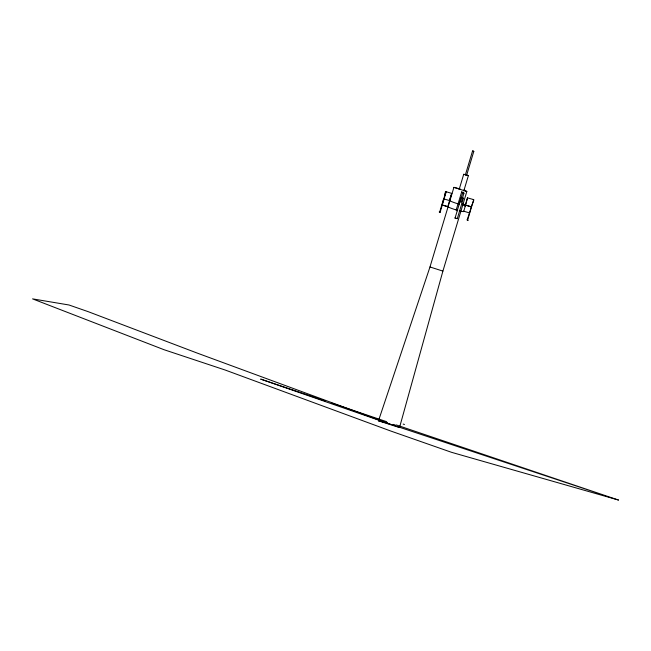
<?xml version="1.0" encoding="UTF-8"?>
<svg xmlns="http://www.w3.org/2000/svg" width="651" height="651" viewBox="0 0 651 651"><rect width="100%" height="100%" fill="white"/><g stroke="black" fill="none" stroke-linecap="round" stroke-linejoin="round"><path stroke-width="0.98" d="M463.536 211.127L469.517 212.934L471.3 206.798C472.195 203.73 475.002 198.856 473.244 199.515M460.167 188.969L453.91 187.358L429.985 266.967L378.467 420.831L399.511 427.569L442.9 271.101L466.824 191.492L464.122 189.856M439.694 212.023L441.817 204.894L447.807 206.692L451.729 193.388L445.78 191.622L444.714 195.21C446.317 194.055 444.356 190.442 446.187 191.923L440.092 212.372L439.295 211.974L440.092 212.372M442.078 204.023L443.64 198.791M442.314 204.17L445.78 191.622M449.556 199.914L451.729 193.388M457.214 210.851L456.196 209.939L461.705 191.89L463.96 193.144L461.12 202.347M455.073 218.02L461.177 197.57L463.398 198.213L457.295 218.663L455.073 218.02L457.295 218.663M464.952 206.391L467.499 197.855L473.253 199.515M467.158 219.916L467.971 220.29L467.158 219.916L469.517 212.934M467.556 220.266L473.651 199.816M459.134 189.547L463.715 174.289L465.929 174.793M465.4 174.777L472.553 150.967L473.041 151.081L473.814 151.349L466.653 175.16L465.725 174.85M463.789 190.922L468.378 175.664L466.531 174.981M459.036 204.748L462.731 192.794L461.705 191.89M468.378 175.664L463.715 174.289M463.398 198.213L461.177 197.57M378.467 420.831L387.28 422.987M393.147 424.428L395.108 424.908M618.45 500.033L451.582 452.331L390.755 431.027L225.132 370.012L164.003 349.701L32.55 298.874L68.998 304.993L88.162 311.658L197.391 353.151L390.03 424.11L618.45 500.033L396.28 424.94M462.731 192.794L463.96 193.144M456.196 209.939L457.189 210.224M471.3 206.798L465.546 205.138L463.764 211.274A8.512 0.797 17.2 0 1 459.207 210.778M443.827 198.905L449.621 200.598A8.512 0.797 17.2 0 0 458.304 203.926M471.34 206.831L465.587 205.171L467.499 197.855M441.817 204.894L447.571 206.554M403.189 424.078L404.458 424.485M453.91 187.358L466.824 191.492M429.985 266.967L442.9 271.101M325.101 400.878L260.66 379.102L390.03 424.11M331.839 403.156L386.661 421.685M473.798 151.333L472.569 150.983M464.147 190.19L465.481 190.995M398.046 426.682L399.511 427.569M462.243 203.608A8.512 0.797 17.2 0 1 462.812 205.114M457.165 210.224A8.512 0.797 17.2 0 1 448.116 206.334"/></g></svg>
